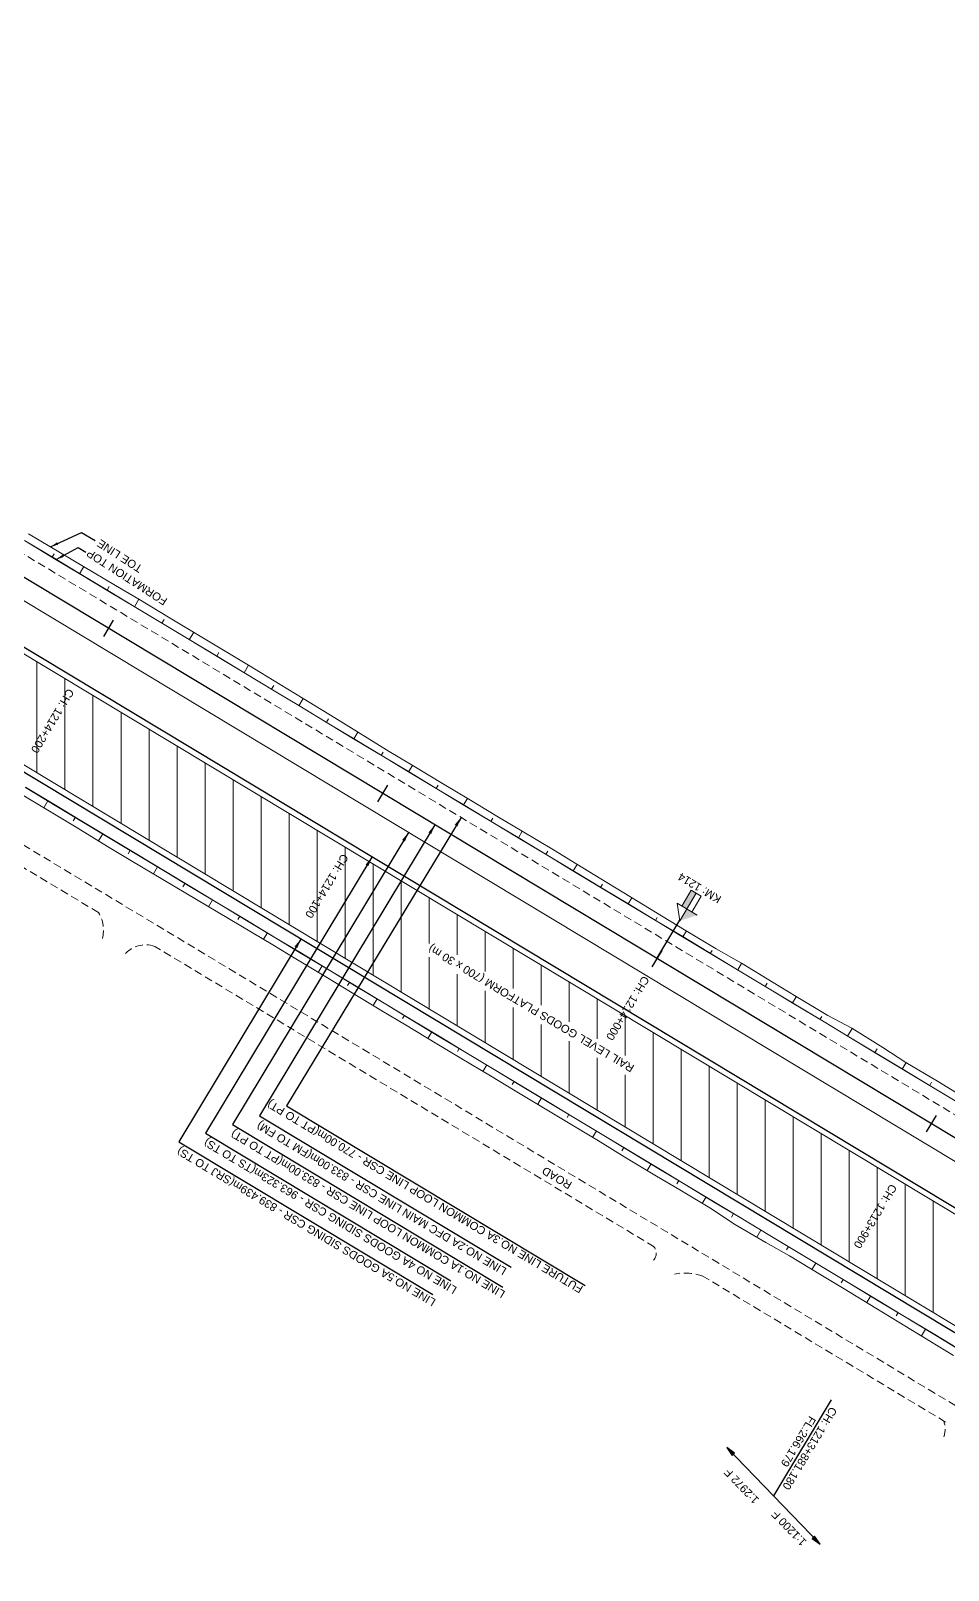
# Model space of a CAD drawing. Header units: metres. Extents: x 618805 to 628804, y 3390925 to 3396999.
# Drawn here: x 625561.9 to 625848.6, y 3392696.3 to 3393177.1 of the extents above; entities that cross this region are included whole.
import ezdxf
from ezdxf.enums import TextEntityAlignment as Align

# ---------------------------------------------------------------- set-up
doc = ezdxf.new("R2010")
doc.units = ezdxf.units.M
doc.header["$MEASUREMENT"] = 0
doc.linetypes.add('DASHED', pattern=[0.75, 0.5, -0.25])
doc.linetypes.add('HIDDEN', pattern=[0.375, 0.25, -0.125])
for name, color, linetype, lineweight in [('C-ALIG-LABL-DG', 1, 'Continuous', 25), ('Km post', 1, 'Continuous', 13), ('NEW MANDI GOBINDGARH PLATFORM', 1, 'Continuous', 0), ('NEW MANDI GOBINDPUR LOOP LINES', 1, 'Continuous', 0), ('PROPOSED DFCC TOE LINE', 239, 'Continuous', 0), ('PROPOSED DFCC TOE SLOPES', 239, 'Continuous', 0), ('PROPOSED DFCC TRACK', 1, 'Continuous', 0), ('PROPOSED FORMATION LINE - PLAN', 187, 'Continuous', 0)]:
    doc.layers.add(name, color=color, linetype=linetype, lineweight=lineweight)
doc.layers.add('PROPOSED ROADS', color=10, linetype='DASHED')
doc.styles.add('ARIAL', font='arial.ttf')
doc.styles.get("Standard").update_dxf_attribs({"font": 'arial.ttf'})
doc.styles.add('Style-Arial', font='arial.ttf')
doc.dimstyles.new('ISO-25', dxfattribs={"dimtxt": 2.5, "dimasz": 2.5, "dimexe": 1.25, "dimexo": 0.625, "dimtad": 1, "dimtxsty": 'Standard', "dimcen": 2.5, "dimadec": 0, "dimazin": 0, "dimtfac": 1, "dimtmove": 0, "dimatfit": 3, "dimfxl": 1, "dimarcsym": 0})
doc.dimstyles.get("Standard").update_dxf_attribs({"dimtxt": 2.5, "dimasz": 2.5, "dimexe": 0.18, "dimexo": 0.0625, "dimgap": 0.09, "dimtad": 0, "dimtih": 1, "dimtoh": 1, "dimdec": 3, "dimzin": 0, "dimdsep": 46, "dimtxsty": 'Standard', "dimcen": 0.09, "dimadec": 0, "dimazin": 0, "dimtfac": 1, "dimtdec": 3, "dimtofl": 0, "dimtmove": 0, "dimatfit": 3, "dimfxl": 1, "dimtolj": 1, "dimtzin": 0, "dimarcsym": 0})

# ---------------------------------------------------------------- blocks, each defined once
blk = doc.blocks.new('KM Post')
at = {"layer": 'Km post', "lineweight": 13}
h = blk.add_hatch(color=256, dxfattribs=at)
h.paths.add_polyline_path([(-0.11, -9.66), (1.51, -9.66), (1.51, -4.55), (-0.11, -4.55)])
h.paths.add_polyline_path([(-0.11, -4.55), (-0.11, -0.76), (-3.47, -4.55)])
for p, q in [((-0.11, -9.66), (-0.11, -0.76)), ((3.01, -4.55), (-0.11, -0.76)), ((3.01, -4.55), (-3.47, -4.55))]:
    blk.add_line(p, q, dxfattribs=at)
blk.add_lwpolyline([(1.51, -4.55), (1.51, -9.66), (-1.74, -9.66), (-1.74, -4.55)], dxfattribs=at)
blk = doc.blocks.new('Tick Hor')
blk.add_lwpolyline([(-0.5, 0), (0.5, 0)])
blk = doc.blocks.new('Direction')
h = blk.add_hatch(color=256)
h.dxf.hatch_style = 1
h.paths.add_polyline_path([(-5.54, 0), (-4.75, -0.13), (-4.75, 0.13)])
blk.add_lwpolyline([(-5.54, 0), (-4.75, -0.13), (-4.75, 0.13)], close=True)
blk.add_lwpolyline([(0, 0), (-5.54, 0)])

msp = doc.modelspace()

# ---------------------------------------------------------------- hatches: boundary and pattern name
at = {"layer": 'NEW MANDI GOBINDGARH PLATFORM', "lineweight": 0}
h = msp.add_hatch(dxfattribs=at)
h.set_pattern_fill('ANSI31', color=1, scale=70, angle=45)
h.set_pattern_definition([(90, (0.109, 0.182), (-8.75, 2e-15), [])])
h.paths.add_polyline_path([(625368.5901, 3393097.4626), (625353.3059, 3393072.0769), (625952.9942, 3392711.0185), (625968.4598, 3392736.7107)])
h.paths.add_polyline_path([(625406.1292, 3393053.4746), (625402.3093, 3393050.0816), (625401.3288, 3393045.436)], flags=16)
h.paths.add_polyline_path([(625888.8093, 3392775.4816), (625871.1516, 3392789.5173), (625902.3093, 3392764.6816)], flags=16)
h.paths.add_polyline_path([(625753.7093, 3392853.3816), (625686.9093, 3392893.3816), (625684.9093, 3392888.5816), (625751.7093, 3392848.5816)], flags=16)

# ---------------------------------------------------------------- linework, layer by layer
at = {"layer": 'C-ALIG-LABL-DG', "color": 1, "linetype": 'Continuous', "lineweight": 25}
msp.add_line((625757.52, 3392887.2971), (625764.7402, 3392899.2917), dxfattribs=at)
at = {"layer": 'NEW MANDI GOBINDGARH PLATFORM', "color": 1, "linetype": 'Continuous', "lineweight": 20, "flags": 128}
msp.add_lwpolyline([(625952.9942, 3392711.0185), (625353.3059, 3393072.0769), (625368.5975, 3393097.475), (625968.4598, 3392736.7107), (625952.9942, 3392711.0185)], dxfattribs=at)
at = {"layer": 'NEW MANDI GOBINDPUR LOOP LINES', "color": 1, "linetype": 'Continuous', "lineweight": 25, "flags": 128}
msp.add_lwpolyline([(626082.9785, 3392675.0158, 0.00063884), (626075.1776, 3392679.3904), (626002.9154, 3392719.7918, -0.00801442), (625905.8772, 3392776.1055), (625403.3945, 3393078.5776), (625257.127, 3393166.624)], format="xyb", dxfattribs=at)
msp.add_lwpolyline([(626082.9785, 3392675.0158, 0.00063884), (626075.1776, 3392679.3904), (626002.9154, 3392719.7918, -0.00801442), (625905.8772, 3392776.1055), (625403.3945, 3393078.5776), (625257.127, 3393166.624)], format="xyb", dxfattribs=at)
msp.add_lwpolyline([(626082.9785, 3392675.0158, 0.00063884), (626075.1776, 3392679.3904), (626002.9154, 3392719.7918, -0.00801442), (625905.8772, 3392776.1055), (625403.3945, 3393078.5776), (625257.127, 3393166.624)], format="xyb", dxfattribs=at)
msp.add_lwpolyline([(626082.9785, 3392675.0158, 0.00063884), (626075.1776, 3392679.3904), (626002.9154, 3392719.7918, -0.00801442), (625905.8772, 3392776.1055), (625403.3945, 3393078.5776), (625257.127, 3393166.624)], format="xyb", dxfattribs=at)
at = {"layer": 'NEW MANDI GOBINDPUR LOOP LINES', "linetype": 'Continuous', "lineweight": 0, "flags": 128}
msp.add_lwpolyline([(627417.0667, 3391881.0273), (625293.8938, 3393159.082)], dxfattribs=at)
at = {"layer": 'NEW MANDI GOBINDPUR LOOP LINES', "color": 5, "linetype": 'HIDDEN', "lineweight": 0, "ltscale": 10, "flags": 128}
msp.add_lwpolyline([(626469.1545, 3392466.2179), (625389.238, 3393116.2791)], dxfattribs=at)
at = {"layer": 'NEW MANDI GOBINDPUR LOOP LINES', "color": 1, "linetype": 'Continuous', "lineweight": 25}
msp.add_lwpolyline([(626076.8622, 3392634.2519), (625337.3853, 3393079.3838)], dxfattribs=at)
at = {"layer": 'PROPOSED DFCC TOE LINE', "lineweight": 0, "flags": 128}
for points in [[(625561.2143, 3393019.9857), (625571.2043, 3393014.0797), (625578.4303, 3393009.8067), (625588.4173, 3393003.8947), (625595.6403, 3392999.6167), (625605.5223, 3392993.6877), (625612.7813, 3392989.3117), (625622.6453, 3392983.3527), (625629.9033, 3392978.9757), (625639.8343, 3392972.9457), (625646.9773, 3392968.5607), (625656.8833, 3392962.4887), (625664.0223, 3392958.0957), (625673.9143, 3392952.0407), (625681.1163, 3392947.7117), (625691.0533, 3392941.7327), (625698.2563, 3392937.4067), (625708.0463, 3392931.5307), (625715.4063, 3392927.1157), (625725.1933, 3392921.2387), (625732.5253, 3392916.7747), (625741.8693, 3392911.0837), (625749.6083, 3392906.3737), (625758.9733, 3392900.7147), (625766.7203, 3392896.0207), (625776.0893, 3392890.3657), (625783.9353, 3392885.8397), (625793.8333, 3392879.8477), (625801.0113, 3392875.4277), (625810.9433, 3392869.4917), (625818.4183, 3392865.5647), (625828.1713, 3392859.4927), (625835.3443, 3392854.9017), (625845.1853, 3392848.9777), (625852.4803, 3392844.5907)], [(625850.2516, 3392763.3275), (625843.0626, 3392767.6895), (625833.1586, 3392773.7115), (625825.9746, 3392778.0825), (625816.0686, 3392784.0995), (625808.7806, 3392788.4995), (625798.9496, 3392794.4415), (625791.5536, 3392798.6615), (625781.6256, 3392804.4435), (625774.6026, 3392809.1215), (625764.6836, 3392815.0765), (625757.4246, 3392819.3635), (625747.5076, 3392825.3245), (625739.7746, 3392830.0385), (625730.4166, 3392835.7115), (625722.6666, 3392840.3995), (625713.2916, 3392846.0425), (625705.5086, 3392850.6775), (625696.1266, 3392856.3075), (625688.7676, 3392860.7265), (625678.9846, 3392866.6105), (625671.6296, 3392871.0345), (625661.8486, 3392876.9235), (625654.6516, 3392881.2605), (625644.7226, 3392887.2535), (625637.5326, 3392891.6025), (625627.5576, 3392897.5185), (625620.3346, 3392901.7705), (625610.3556, 3392907.7225), (625603.1516, 3392912.0065), (625593.1976, 3392917.9985), (625585.9366, 3392922.3715), (625576.0646, 3392928.3155), (625568.8056, 3392932.6925), (625558.9386, 3392938.6465)]]:
    msp.add_lwpolyline(points, dxfattribs=at)
at = {"layer": 'PROPOSED DFCC TOE SLOPES', "linetype": 'Continuous', "lineweight": 0, "flags": 128}
for points in [[(625568.6054, 3393012.6848), (625569.2561, 3393013.7658)], [(625577.1731, 3393007.5282), (625578.5145, 3393009.7569)], [(625577.1734, 3393007.528), (625578.515, 3393009.7566)], [(625585.7404, 3393002.3699), (625586.4304, 3393003.5162)], [(625594.3082, 3392997.2132), (625595.7246, 3392999.5661)], [(625602.8757, 3392992.056), (625603.5876, 3392993.2387)], [(625611.4429, 3392986.8984), (625612.8651, 3392989.2611)], [(625611.4432, 3392986.8982), (625612.8656, 3392989.2608)], [(625620.0107, 3392981.7411), (625620.7177, 3392982.9156)], [(625628.5782, 3392976.5842), (625629.9871, 3392978.9248)], [(625628.5783, 3392976.5841), (625629.9873, 3392978.9247)], [(625637.1457, 3392971.4268), (625637.8403, 3392972.5808)], [(625645.713, 3392966.2693), (625647.0612, 3392968.5093)], [(625645.7132, 3392966.2692), (625647.0615, 3392968.5091)], [(625654.2807, 3392961.1119), (625654.9341, 3392962.1974)], [(625654.2807, 3392961.1118), (625654.9342, 3392962.1973)], [(625662.8485, 3392955.955), (625664.1062, 3392958.0443)], [(625671.416, 3392950.7978), (625672.0257, 3392951.8107)], [(625671.4161, 3392950.7977), (625672.0259, 3392951.8106)], [(625679.9833, 3392945.6401), (625681.2001, 3392947.6613)], [(625688.5507, 3392940.4829), (625689.1596, 3392941.4944)], [(625567.2926, 3392936.6128), (625565.9647, 3392934.4067)], [(625567.2927, 3392936.6127), (625565.9648, 3392934.4067)], [(625697.1184, 3392935.3261), (625698.3404, 3392937.3562)], [(625697.1185, 3392935.326), (625698.3405, 3392937.3562)], [(625575.8602, 3392931.4558), (625575.194, 3392930.349)], [(625705.6857, 3392930.1683), (625706.3002, 3392931.1891)], [(625705.686, 3392930.1681), (625706.3006, 3392931.1889)], [(625584.4277, 3392926.2987), (625583.0939, 3392924.0831)], [(625584.4279, 3392926.2986), (625583.0941, 3392924.0829)], [(625714.2534, 3392925.0111), (625715.4901, 3392927.0654)], [(625592.9952, 3392921.141), (625592.328, 3392920.0325)], [(625722.8206, 3392919.8537), (625723.4417, 3392920.8856)], [(625722.8209, 3392919.8536), (625723.442, 3392920.8855)], [(625601.5626, 3392915.9836), (625600.228, 3392913.7664)], [(625601.5628, 3392915.9835), (625600.2282, 3392913.7663)], [(625731.3887, 3392914.6969), (625732.6089, 3392916.7238)], [(625731.3887, 3392914.6969), (625732.6089, 3392916.7238)], [(625610.1304, 3392910.8266), (625609.4721, 3392909.733)], [(625739.9562, 3392909.5394), (625740.5529, 3392910.5307)], [(625618.6979, 3392905.6694), (625617.4033, 3392903.5188)], [(625748.5235, 3392904.382), (625749.692, 3392906.3231)], [(625627.2652, 3392900.512), (625626.6382, 3392899.4704)], [(625627.2653, 3392900.5119), (625626.6383, 3392899.4703)], [(625757.0911, 3392899.225), (625757.6709, 3392900.1882)], [(625757.0911, 3392899.225), (625757.6709, 3392900.1882)], [(625635.8327, 3392895.3546), (625634.6155, 3392893.3325)], [(625765.6587, 3392894.0679), (625766.8039, 3392895.9703)], [(625765.6588, 3392894.0678), (625766.804, 3392895.9702)], [(625644.4004, 3392890.1977), (625643.7937, 3392889.19)], [(625644.4005, 3392890.1976), (625643.7939, 3392889.1899)], [(625774.2263, 3392888.9105), (625774.7958, 3392889.8566)], [(625774.2264, 3392888.9104), (625774.796, 3392889.8565)], [(625782.7937, 3392883.7529), (625784.0193, 3392885.7889)], [(625652.9681, 3392885.0404), (625651.7477, 3392883.0132)], [(625652.9682, 3392885.0404), (625651.7479, 3392883.0131)], [(625661.5355, 3392879.8828), (625660.9236, 3392878.8662)], [(625791.3612, 3392878.5958), (625791.9674, 3392879.603)], [(625670.103, 3392874.7257), (625668.8782, 3392872.691)], [(625799.9288, 3392873.4388), (625801.0956, 3392875.3773)], [(625799.9289, 3392873.4388), (625801.0957, 3392875.3773)], [(625678.6705, 3392869.5687), (625678.0585, 3392868.5521)], [(625678.6707, 3392869.5685), (625678.0588, 3392868.5519)], [(625808.4965, 3392868.2816), (625809.0881, 3392869.2643)], [(625808.4965, 3392868.2816), (625809.088, 3392869.2643)], [(625687.2382, 3392864.4112), (625686.0163, 3392862.3812)], [(625817.064, 3392863.1243), (625818.5018, 3392865.5127)], [(625817.0641, 3392863.1243), (625818.5018, 3392865.5127)], [(625695.8055, 3392859.2538), (625695.1968, 3392858.2425)], [(625825.6314, 3392857.967), (625826.3116, 3392859.097)], [(625704.3729, 3392854.0963), (625703.1623, 3392852.0854)], [(625704.3729, 3392854.0963), (625703.1623, 3392852.0854)], [(625834.1987, 3392852.8095), (625835.4277, 3392854.8515)], [(625834.1989, 3392852.8094), (625835.4281, 3392854.8513)], [(625712.9407, 3392848.9395), (625712.3451, 3392847.9501)], [(625712.9408, 3392848.9394), (625712.3453, 3392847.95)], [(625842.7664, 3392847.652), (625843.381, 3392848.673)], [(625842.7664, 3392847.652), (625843.381, 3392848.6729)], [(625721.5082, 3392843.7819), (625720.3217, 3392841.8109)], [(625721.5082, 3392843.7819), (625720.3218, 3392841.8109)], [(625730.0756, 3392838.6246), (625729.4784, 3392837.6324)], [(625738.6431, 3392833.4674), (625737.4334, 3392831.4578)], [(625747.2104, 3392828.3099), (625746.5929, 3392827.2841)], [(625747.2105, 3392828.3098), (625746.5931, 3392827.2841)], [(625755.7781, 3392823.1526), (625754.5407, 3392821.0969)], [(625755.7781, 3392823.1525), (625754.5408, 3392821.0969)], [(625764.3458, 3392817.9955), (625763.742, 3392816.9923)], [(625772.9134, 3392812.8384), (625771.7183, 3392810.8531)], [(625781.4809, 3392807.6811), (625780.806, 3392806.56)], [(625790.0483, 3392802.5238), (625788.7176, 3392800.3131)], [(625790.0485, 3392802.5237), (625788.7179, 3392800.313)], [(625798.6162, 3392797.3668), (625798.0034, 3392796.3489)], [(625807.1836, 3392792.2096), (625805.972, 3392790.197)], [(625815.7509, 3392787.0521), (625815.1414, 3392786.0397)], [(625815.7511, 3392787.052), (625815.1416, 3392786.0395)], [(625824.3187, 3392781.8949), (625823.0816, 3392779.8397)], [(625832.8862, 3392776.7379), (625832.256, 3392775.691)], [(625841.4535, 3392771.5803), (625840.17, 3392769.4483)], [(625841.4536, 3392771.5803), (625840.1701, 3392769.4482)]]:
    msp.add_lwpolyline(points, dxfattribs=at)
at = {"layer": 'PROPOSED DFCC TRACK', "color": 12, "linetype": 'Continuous', "lineweight": 30, "flags": 128}
msp.add_lwpolyline([(627424.6711, 3391883.7448), (625313.4532, 3393154.6032)], dxfattribs=at)
at = {"layer": 'PROPOSED FORMATION LINE - PLAN', "lineweight": 0, "flags": 128}
for points in [[(625851.2503, 3392842.5457), (625843.9563, 3392846.9357), (625834.1153, 3392852.8597), (625826.8213, 3392857.2507), (625816.9803, 3392863.1747), (625809.7573, 3392867.5227), (625799.8443, 3392873.4897), (625792.6223, 3392877.8367), (625782.7093, 3392883.8037), (625774.9503, 3392888.4747), (625765.5743, 3392894.1187), (625757.8143, 3392898.7897), (625748.4393, 3392904.4327), (625740.6783, 3392909.1047), (625731.3043, 3392914.7477), (625723.9503, 3392919.1737), (625714.1693, 3392925.0617), (625706.8163, 3392929.4877), (625697.0343, 3392935.3767), (625689.8353, 3392939.7097), (625679.8993, 3392945.6907), (625672.7003, 3392950.0247), (625662.7643, 3392956.0057), (625655.5833, 3392960.3277), (625645.6293, 3392966.3197), (625638.4483, 3392970.6427), (625628.4943, 3392976.6347), (625621.2323, 3392981.0057), (625611.3593, 3392986.9487), (625604.0973, 3392991.3207), (625594.2243, 3392997.2637), (625587.0313, 3393001.5927), (625577.0893, 3393007.5787), (625569.8963, 3393011.9077), (625559.9543, 3393017.8927)], [(625851.2753, 3392842.5887), (625843.9823, 3392846.9787), (625834.1403, 3392852.9027), (625826.8473, 3392857.2937), (625817.0053, 3392863.2177), (625809.7833, 3392867.5647), (625799.8703, 3392873.5317), (625792.6483, 3392877.8797), (625782.7353, 3392883.8467), (625774.9763, 3392888.5177), (625765.6003, 3392894.1607), (625757.8403, 3392898.8327), (625748.4653, 3392904.4757), (625740.7043, 3392909.1477), (625731.3303, 3392914.7907), (625723.9763, 3392919.2167), (625714.1953, 3392925.1047), (625706.8423, 3392929.5307), (625697.0603, 3392935.4197), (625689.8613, 3392939.7527), (625679.9253, 3392945.7337), (625672.7263, 3392950.0677), (625662.7903, 3392956.0487), (625655.6093, 3392960.3707), (625645.6553, 3392966.3627), (625638.4743, 3392970.6857), (625628.5203, 3392976.6777), (625621.2583, 3392981.0487), (625611.3853, 3392986.9917), (625604.1223, 3392991.3637), (625594.2493, 3392997.3067), (625587.0573, 3393001.6357), (625577.1143, 3393007.6207), (625569.9223, 3393011.9507), (625559.9793, 3393017.9357)], [(625851.5327, 3392765.4544), (625844.3277, 3392769.7914), (625834.3977, 3392775.7694), (625827.1927, 3392780.1064), (625817.2627, 3392786.0834), (625809.9687, 3392790.4744), (625800.1277, 3392796.3984), (625792.8337, 3392800.7884), (625782.9927, 3392806.7124), (625775.7697, 3392811.0604), (625765.8567, 3392817.0274), (625758.6347, 3392821.3744), (625748.7217, 3392827.3414), (625740.9627, 3392832.0124), (625731.5867, 3392837.6564), (625723.8267, 3392842.3274), (625714.4517, 3392847.9714), (625706.6907, 3392852.6424), (625697.3167, 3392858.2854), (625689.9627, 3392862.7124), (625680.1817, 3392868.6004), (625672.8287, 3392873.0264), (625663.0467, 3392878.9144), (625655.8477, 3392883.2484), (625645.9117, 3392889.2294), (625638.7127, 3392893.5624), (625628.7767, 3392899.5434), (625621.5957, 3392903.8664), (625611.6417, 3392909.8584), (625604.4607, 3392914.1804), (625594.5067, 3392920.1724), (625587.2447, 3392924.5444), (625577.3717, 3392930.4874), (625570.1097, 3392934.8584), (625560.2367, 3392940.8014)], [(625851.5586, 3392765.4975), (625844.3536, 3392769.8345), (625834.4236, 3392775.8125), (625827.2186, 3392780.1495), (625817.2886, 3392786.1265), (625809.9946, 3392790.5175), (625800.1536, 3392796.4415), (625792.8596, 3392800.8315), (625783.0186, 3392806.7555), (625775.7956, 3392811.1035), (625765.8826, 3392817.0705), (625758.6606, 3392821.4175), (625748.7476, 3392827.3845), (625740.9886, 3392832.0555), (625731.6126, 3392837.6995), (625723.8526, 3392842.3705), (625714.4776, 3392848.0145), (625706.7166, 3392852.6855), (625697.3426, 3392858.3285), (625689.9886, 3392862.7555), (625680.2076, 3392868.6435), (625672.8546, 3392873.0695), (625663.0726, 3392878.9575), (625655.8736, 3392883.2915), (625645.9376, 3392889.2725), (625638.7386, 3392893.6055), (625628.8026, 3392899.5865), (625621.6216, 3392903.9095), (625611.6676, 3392909.9015), (625604.4866, 3392914.2235), (625594.5326, 3392920.2155), (625587.2706, 3392924.5875), (625577.3976, 3392930.5305), (625570.1356, 3392934.9015), (625560.2626, 3392940.8445)]]:
    msp.add_lwpolyline(points, dxfattribs=at)
at = {"layer": 'PROPOSED ROADS', "color": 1, "linetype": 'DASHED', "lineweight": 13, "ltscale": 5, "flags": 128}
msp.add_lwpolyline([(625583.1202, 3392901.6604), (625160.5713, 3393155.7654, -0.02021939), (625150.2375, 3393162.5632), (625132.1349, 3393175.5494, 0.02083183), (625118.4156, 3393184.5502), (625088.6519, 3393202.3499, 0.01788486), (625076.3096, 3393209.144), (625055.1363, 3393219.8312, -0.01887974), (625041.7257, 3393227.2481), (624868.973, 3393331.4952), (624821.6454, 3393359.465), (624800.1298, 3393372.2082), (624730.5341, 3393411.6851), (624686.1886, 3393437.8841, 0.03424961), (624674.3256, 3393443.8379), (624662.4907, 3393448.7954, -0.03097295), (624585.608, 3393486.7533), (624519.303, 3393524.7637), (624461.078, 3393558.8804, 0.01358577), (624442.1779, 3393569.2756), (624335.6237, 3393628.8794)], format="xyb", dxfattribs=at)
for points in [[(625860.5394, 3392741.8323), (625333.3445, 3393058.8675)], [(625756.7051, 3392797.273), (625600.6638, 3392891.1104)], [(625847.7485, 3392742.5229), (625771.605, 3392788.3128)]]:
    msp.add_lwpolyline(points, dxfattribs=at)
at = {"layer": 'PROPOSED ROADS', "color": 1, "linetype": 'DASHED', "lineweight": 13, "ltscale": 5}
for centre, radius, start, end in [((625574.2094, 3392896.2291), 10.4356, 345.444354, 31.36313), ((625597.7701, 3392883.0927), 8.5238, 70.154627, 141.552304), ((625754.2565, 3392795.2426), 3.1072, 316.56289, 44.017452), ((625766.2314, 3392772.1522), 16.9121, 69.670201, 100.993638), ((625840.5755, 3392740.3681), 7.0326, 339.484822, 20.998769)]:
    msp.add_arc(centre, radius, start, end, dxfattribs=at)

# ---------------------------------------------------------------- block references
at = {"layer": 'C-ALIG-LABL-DG', "color": 1, "linetype": 'Continuous', "lineweight": 25}
for name, p, xscale, yscale, zscale, rotation in [('Tick Hor', (625586.1691, 3392990.4418), 6, 6, 6, 238.9541622295999), ('Tick Hor', (625671.8446, 3392938.8695), 6, 6, 6, 238.9541622295999), ('KM Post', (625764.1266, 3392898.4574), 1.123726034911926, 1.123726034911926, 1.123726034911926, 149.126), ('Tick Hor', (625757.52, 3392887.2971), 6, 6, 6, 238.9541622295999), ('Tick Hor', (625843.1955, 3392835.7247), 6, 6, 6, 238.9541622295999), ('Direction', (625793.9443, 3392719.4722), 3.789791541545083, 3.789791541545083, 3.789791541545083, 133.9541622294047)]:
    msp.add_blockref(name, p, dxfattribs=dict(at, xscale=xscale, yscale=yscale, zscale=zscale, rotation=rotation))

# ---------------------------------------------------------------- texts
at = {"layer": 'C-ALIG-LABL-DG', "color": 1, "lineweight": 25, "style": 'ARIAL'}
for s, rotation, p in [('CH: 1214+200', 239.123596, (625573.4633, 3392971.8867)), ('CH: 1214+100', 238.954162, (625659.1977, 3392920.2834)), ('KM: 1214', 148.954162, (625777.9235, 3392906.5546)), ('CH: 1214+000', 238.954162, (625753.206, 3392882.1422)), ('CH: 1213+900', 238.954162, (625830.5494, 3392817.1382))]:
    msp.add_text(s, height=2.5, rotation=rotation, dxfattribs=at).set_placement(p)
at = {"layer": 'NEW MANDI GOBINDGARH PLATFORM', "color": 10, "linetype": 'Continuous', "lineweight": 13, "style": 'Style-Arial'}
msp.add_text('RAIL LEVEL GOODS PLATFORM (700 x 30 m)', height=2.5, rotation=149.156005, dxfattribs=at).set_placement((625686.4274, 3392890.7462), align=Align.MIDDLE_RIGHT)
at = {"layer": 'NEW MANDI GOBINDPUR LOOP LINES', "color": 5, "linetype": 'Continuous', "lineweight": 13, "style": 'Style-Arial'}
msp.add_text('FUTURE LINE NO.3A COMMON LOOP LINE CSR - 770.00m(PT TO PT)', height=2.5, rotation=149.156005, dxfattribs=at).set_placement((625636.1109, 3392842.2063), align=Align.MIDDLE_RIGHT)
at = {"layer": 'NEW MANDI GOBINDPUR LOOP LINES', "color": 10, "linetype": 'Continuous', "lineweight": 13, "style": 'Style-Arial'}
for s, p in [('LINE NO.1A COMMON LOOP LINE CSR - 833.00m(PT TO PT)', (625624.7521, 3392832.9258)), ('LINE NO.2A DFC MAIN LINE CSR - 833.00m(FM TO FM)', (625632.8511, 3392835.517)), ('LINE NO.5A GOODS SIDING CSR - 839.439m(SRJ TO TS)', (625607.8995, 3392827.4992)), ('LINE NO 4A GOODS SIDING CSR - 963.323m(TS TO TS)', (625616.3258, 3392830.2125))]:
    msp.add_text(s, height=2.5, rotation=149.156005, dxfattribs=at).set_placement(p, align=Align.MIDDLE_RIGHT)
at = {"layer": 'NEW MANDI GOBINDPUR LOOP LINES', "color": 1, "linetype": 'Continuous', "lineweight": 13, "style": 'Style-Arial'}
msp.add_text('ROAD', height=2.5, rotation=149.156005, dxfattribs=at).set_placement((625721.9665, 3392821.3826, -1778.104), align=Align.MIDDLE_RIGHT)
at = {"layer": 'PROPOSED DFCC TOE LINE', "lineweight": 0}
msp.add_text('TOE LINE', height=2.5, rotation=147.198624, dxfattribs=at).set_placement((625583.7086, 3393018.4269), align=Align.RIGHT)
at = {"layer": 'PROPOSED FORMATION LINE - PLAN', "lineweight": 0}
msp.add_text('FORMATION TOP', height=2.5, rotation=147.198624, dxfattribs=at).set_placement((625580.3867, 3393015.3423), align=Align.RIGHT)

# ---------------------------------------------------------------- leaders
at = {"layer": 'NEW MANDI GOBINDPUR LOOP LINES', "color": 10, "linetype": 'Continuous', "lineweight": 13}
for points in [[(625688.1543, 3392929.0499), (625633.4118, 3392838.2422), (625712.0258, 3392790.9201)], [(625679.9406, 3392926.6992), (625624.9855, 3392835.5289), (625709.4331, 3392784.6952)], [(625668.5047, 3392918.9931), (625616.5592, 3392832.8156), (625693.1743, 3392786.6967)], [(625646.3179, 3392893.4202), (625608.1329, 3392830.1023), (625687.4951, 3392782.3298)]]:
    msp.add_leader(points, dimstyle='Standard', override={"dimasz": 3, "dimgap": 0.25}, dxfattribs=at)
at = {"layer": 'NEW MANDI GOBINDPUR LOOP LINES', "color": 5, "linetype": 'Continuous', "lineweight": 13}
msp.add_leader([(625696.3457, 3392931.414), (625641.7882, 3392841.3567), (625735.0895, 3392785.1825)], dimstyle='Standard', override={"dimasz": 3, "dimgap": 0.25}, dxfattribs=at)
at = {"layer": 'PROPOSED DFCC TOE LINE', "lineweight": 0}
msp.add_leader([(625568.0596, 3393015.9388), (625577.8068, 3393020.3882), (625582.0451, 3393017.8593)], dimstyle='ISO-25', override={"dimtxt": 3, "dimasz": 2.5, "dimgap": 0.625, "dimtad": 0, "dimdec": 3, "dimzin": 2, "dimtdec": 3}, dxfattribs=at)
at = {"layer": 'PROPOSED FORMATION LINE - PLAN', "lineweight": 0}
msp.add_leader([(625569.8599, 3393011.9296), (625576.7469, 3393015.7316), (625579.1706, 3393014.2727)], dimstyle='ISO-25', override={"dimtxt": 3, "dimasz": 2.5, "dimgap": 0.625, "dimtad": 0, "dimdec": 3, "dimzin": 2, "dimtdec": 3}, dxfattribs=at)

# ---------------------------------------------------------------- next in the draw order: texts
at = {"layer": 'C-ALIG-LABL-DG', "color": 1, "linetype": 'Continuous', "lineweight": 25, "char_height": 2.5, "style": 'ARIAL', "bg_fill": 3, "box_fill_scale": 1.04, "bg_fill_color": 256, "bg_fill_true_color": 13158600, "bg_fill_transparency": 0}
for s, insert, width, attachment_point, rotation in [('CH: 1213+881.180\\PFL:266.179', (625803.5167, 3392735.3747), 29.368196, 5, 238.954162), ('1:2972 F', (625789.6854, 3392718.4517), 13.377677, 7, 133.954162), ('1:1200 F', (625794.9648, 3392715.2134), 13.377677, 9, 133.954162)]:
    msp.add_mtext(s, dxfattribs=dict(at, insert=insert, width=width, attachment_point=attachment_point, rotation=rotation))

# ---------------------------------------------------------------- next in the draw order: linework, layer by layer
at = {"layer": 'C-ALIG-LABL-DG', "color": 1, "linetype": 'Continuous', "lineweight": 25}
msp.add_line((625811.9946, 3392749.4586), (625793.9443, 3392719.4722), dxfattribs=at)

# ---------------------------------------------------------------- next in the draw order: block references
at = {"layer": 'C-ALIG-LABL-DG', "color": 1, "linetype": 'Continuous', "lineweight": 25, "xscale": 3.789791541545082, "yscale": 3.789791541545082, "zscale": 3.789791541545082, "rotation": 313.9541622294046}
msp.add_blockref('Direction', (625793.9443, 3392719.4722), dxfattribs=at)

doc.saveas('drawing.dxf')
